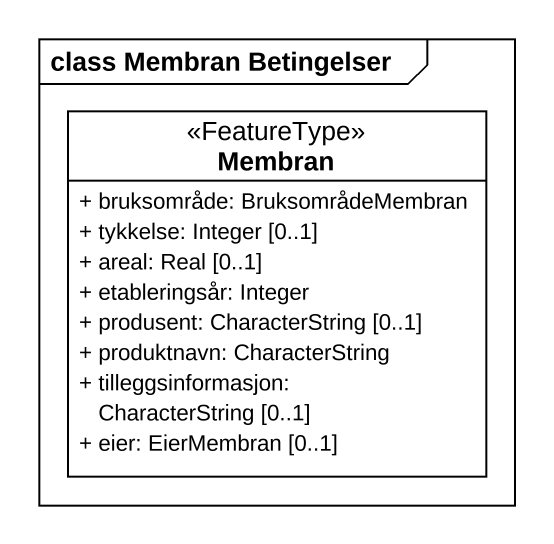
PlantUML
@startuml
mainframe class Membran Betingelser
hide circle
hide empty members
skinparam classAttributeIconSize 0
class Membran <<FeatureType>> {
  + bruksområde: BruksområdeMembran
  + tykkelse: Integer [0..1]
  + areal: Real [0..1]
  + etableringsår: Integer
  + produsent: CharacterString [0..1]
  + produktnavn: CharacterString
  + tilleggsinformasjon: CharacterString [0..1]
  + eier: EierMembran [0..1]
}
@enduml
